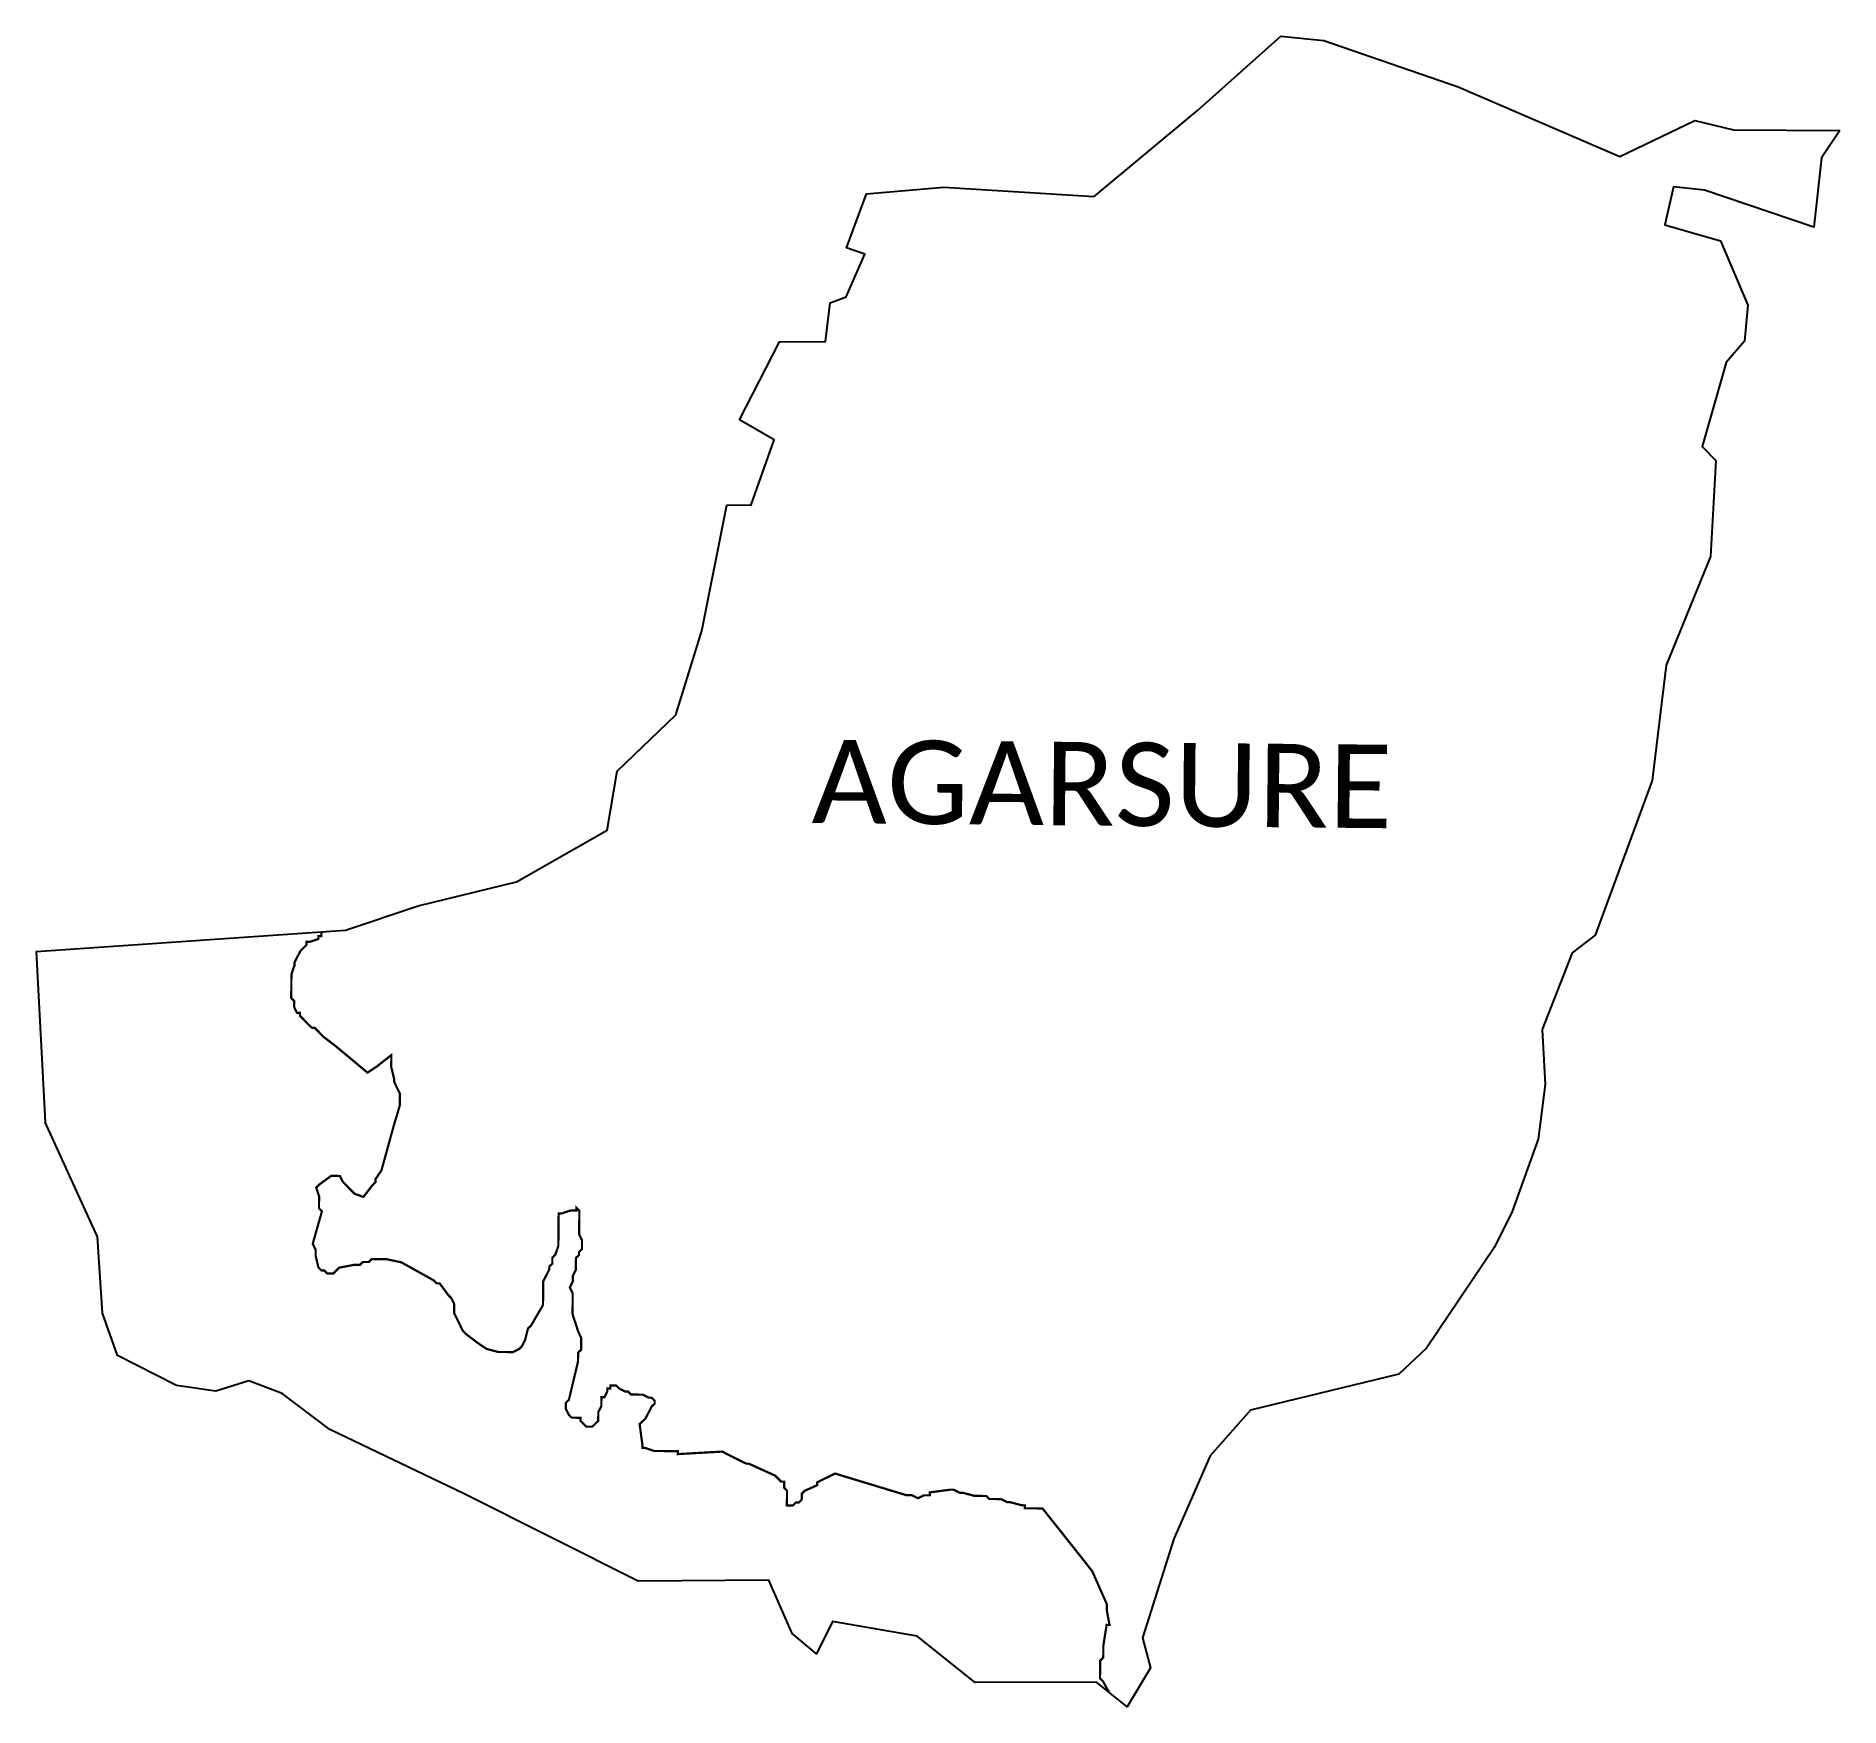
# Model space of a CAD drawing. Header units: metres. Extents: x 274922 to 277359, y 2072985 to 2075242.
import ezdxf

# ---------------------------------------------------------------- set-up
doc = ezdxf.new("R2010")
doc.units = ezdxf.units.M
for name, color, linetype in [('HAZARDS LINE', 1, 'Continuous'), ('village', 3, 'Continuous'), ('VILLAGE NAME', 250, 'Continuous')]:
    doc.layers.add(name, color=color, linetype=linetype)
doc.styles.get("Standard").update_dxf_attribs({"font": 'simplex.shx'})

msp = doc.modelspace()

# ---------------------------------------------------------------- linework, layer by layer
at = {"color": 3, "flags": 128}
msp.add_lwpolyline([(274921.9, 2074005.1), (274934, 2073774.4)], dxfattribs=at)
at = {"layer": 'HAZARDS LINE', "lineweight": 0}
msp.add_lwpolyline([(276371.5, 2073004.4, 3.01, 3.01, 0), (276363.3, 2073019.1, 3.01, 3.01, 0), (276359.3, 2073023.2, 3.01, 3.01, 0), (276359.6, 2073047.2, 3.01, 3.01, 0), (276363.7, 2073051.2, 3.01, 3.01, 0), (276363.8, 2073067.2, 3.01, 3.01, 0), (276368.2, 2073095.3, 3.01, 3.01, 0), (276372.2, 2073095.2, 3.01, 3.01, 0), (276368.4, 2073115.3, 3.01, 3.01, 0), (276368.5, 2073123.4, 3.01, 3.01, 0), (276348.9, 2073167.7, 3.01, 3.01, 0), (276333.1, 2073187.9, 3.01, 3.01, 0), (276281.6, 2073252.7, 3.01, 3.01, 0), (276257.6, 2073252.9, 3.01, 3.01, 0), (276257.6, 2073256.9, 3.01, 3.01, 0), (276253.6, 2073257, 3.01, 3.01, 0), (276237.6, 2073261.2, 3.01, 3.01, 0), (276233.6, 2073261.2, 3.01, 3.01, 0), (276225.6, 2073265.3, 3.01, 3.01, 0), (276209.6, 2073265.5, 3.01, 3.01, 0), (276205.6, 2073269.5, 3.01, 3.01, 0), (276189.6, 2073269.7, 3.01, 3.01, 0), (276173.6, 2073273.9, 3.01, 3.01, 0), (276169.5, 2073273.9, 3.01, 3.01, 0), (276161.6, 2073278, 3.01, 3.01, 0), (276157.6, 2073278.1, 3.01, 3.01, 0), (276129.4, 2073274.4, 3.01, 3.01, 0), (276129.4, 2073270.4, 3.01, 3.01, 0), (276121.4, 2073270.4, 3.01, 3.01, 0), (276113.3, 2073266.5, 3.01, 3.01, 0), (276105.3, 2073270.6, 3.01, 3.01, 0), (276097.3, 2073270.7, 3.01, 3.01, 0), (276001.4, 2073299.8, 3.01, 3.01, 0), (275977.2, 2073288, 3.01, 3.01, 0), (275977.1, 2073284, 3.01, 3.01, 0), (275960.4, 2073276.6, 3, 3, 0), (275956.4, 2073272.6, 3, 3, 0), (275956.3, 2073264.6, 3, 3, 0), (275952.3, 2073260.7, 3, 3, 0), (275948.3, 2073260.7, 3, 3, 0), (275944.2, 2073256.7, 3, 3, 0), (275936.3, 2073256.8, 3, 3, 0), (275936.4, 2073276.8, 3, 3, 0), (275932.5, 2073280.8, 3, 3, 0), (275932.5, 2073288.8, 3, 3, 0), (275928.5, 2073288.8, 3, 3, 0), (275920.6, 2073296.9, 3, 3, 0), (275884.8, 2073313.2, 3, 3, 0), (275880.8, 2073313.3, 3, 3, 0), (275848.9, 2073329.5, 3, 3, 0), (275788.9, 2073326.1, 3, 3, 0), (275789, 2073330.1, 3, 3, 0), (275757, 2073330.3, 3, 3, 0), (275745, 2073334.4, 3, 3, 0), (275741, 2073334.5, 3, 3, 0), (275741.1, 2073338.5, 3, 3, 0), (275737.3, 2073366.5, 3, 3, 0), (275745.4, 2073374.4, 3, 3, 0), (275753.5, 2073390.3, 3, 3, 0), (275757.6, 2073394.3, 3, 3, 0), (275757.6, 2073398.3, 3, 3, 0), (275753.6, 2073402.3, 3, 3, 0), (275749.6, 2073402.4, 3, 3, 0), (275741.7, 2073406.4, 3, 3, 0), (275725.7, 2073406.6, 3, 3, 0), (275721.7, 2073410.6, 3, 3, 0), (275717.7, 2073410.6, 3, 3, 0), (275709.8, 2073414.7, 3, 3, 0), (275705.8, 2073418.7, 3, 3, 0), (275697.8, 2073418.8, 3, 3, 0), (275697.8, 2073414.8, 3, 3, 0), (275693.8, 2073414.9, 3, 3, 0), (275693.7, 2073410.9, 3, 3, 0), (275689.7, 2073402.9, 3, 3, 0), (275685.7, 2073402.9, 3, 3, 0), (275685.6, 2073390.9, 3, 3, 0), (275681.5, 2073383, 3, 3, 0), (275681.4, 2073371, 3, 3, 0), (275673.3, 2073363.1, 3, 3, 0), (275665.3, 2073363.1, 3, 3, 0), (275657.4, 2073371.2, 3, 3, 0), (275657.4, 2073375.2, 3, 3, 0), (275645.5, 2073375.3, 3, 3, 0), (275641.5, 2073379.3, 3, 3, 0), (275637.6, 2073387.4, 3, 3, 0), (275637.6, 2073395.4, 3, 3, 0), (275641.7, 2073399.3, 3, 3, 0), (275654.1, 2073451.2, 3, 3, 0), (275654.2, 2073463.2, 3, 3, 0), (275658.2, 2073467.1, 3, 3, 0), (275658.4, 2073483.1, 3, 3, 0), (275654.5, 2073491.2, 3, 3, 0), (275646.7, 2073515.2, 3, 3, 0), (275646.9, 2073543.2, 3, 3, 0), (275643, 2073551.2, 3, 3, 0), (275647.1, 2073559.2, 3, 3, 0), (275647.1, 2073567.2, 3, 3, 0), (275651.2, 2073575.2, 3, 3, 0), (275651.3, 2073591.2, 3, 3, 0), (275655.4, 2073595.1, 3, 3, 0), (275655.4, 2073599.1, 3, 3, 0), (275659.4, 2073603.1, 3, 3, 0), (275659.5, 2073615.1, 3, 3, 0), (275655.6, 2073623.1, 3, 3, 0), (275655.9, 2073655.1, 3, 3, 0), (275651.9, 2073659.1, 3, 3, 0), (275651.9, 2073655.1, 3, 3, 0), (275643.9, 2073655.2, 3, 3, 0), (275631.9, 2073651.3, 3, 3, 0), (275627.9, 2073651.3, 3, 3, 0), (275627.5, 2073607.4, 3, 3, 0), (275623.4, 2073595.4, 3, 3, 0), (275619.4, 2073591.4, 3, 3, 0), (275619.3, 2073583.4, 3, 3, 0), (275615.3, 2073579.5, 3, 3, 0), (275615.2, 2073575.5, 3, 3, 0), (275611.2, 2073567.5, 3, 3, 0), (275607.1, 2073559.6, 3, 3, 0), (275606.8, 2073527.6, 3, 3, 0), (275590.6, 2073499.7, 3, 3, 0), (275586.5, 2073495.8, 3, 3, 0), (275582.4, 2073479.8, 3, 3, 0), (275578.3, 2073471.8, 3, 3, 0), (275574.3, 2073467.9, 3, 3, 0), (275566.3, 2073463.9, 3, 3, 0), (275546.3, 2073464.1, 3, 3, 0), (275530.3, 2073468.3, 3, 3, 0), (275518.4, 2073476.4, 3, 3, 0), (275502.5, 2073488.5, 3, 3, 0), (275498.6, 2073492.5, 3, 3, 0), (275494.6, 2073500.6, 3, 3, 0), (275486.8, 2073516.6, 3, 3, 0), (275486.9, 2073528.6, 3, 3, 0), (275483, 2073536.7, 3, 3, 0), (275479, 2073540.7, 3, 3, 0), (275467.1, 2073556.8, 3, 3, 0), (275463.1, 2073556.8, 3, 3, 0), (275459.2, 2073560.8, 3, 3, 0), (275415.4, 2073585.2, 3, 3, 0), (275395.5, 2073589.4, 3, 3, 0), (275375.5, 2073589.6, 3, 3, 0), (275371.4, 2073585.6, 3, 3, 0), (275363.5, 2073585.7, 3, 3, 0), (275359.4, 2073581.7, 3, 3, 0), (275351.4, 2073581.8, 3, 3, 0), (275331.4, 2073578, 3, 3, 0), (275323.3, 2073570, 3, 3, 0), (275315.3, 2073570.1, 3, 3, 0), (275311.4, 2073574.1, 3, 3, 0), (275307.4, 2073574.2, 3, 3, 0), (275303.4, 2073578.2, 3, 3, 0), (275299.6, 2073594.2, 3, 3, 0), (275299.6, 2073602.2, 3, 3, 0), (275295.7, 2073610.3, 3, 3, 0), (275308.1, 2073654.1, 3, 3, 0), (275304.1, 2073658.2, 3, 3, 0), (275304.3, 2073674.2, 3, 3, 0), (275300.4, 2073686.2, 3, 3, 0), (275304.4, 2073690.2, 3, 3, 0), (275320.5, 2073702, 3, 3, 0), (275332.5, 2073701.9, 3, 3, 0), (275336.4, 2073693.9, 3, 3, 0), (275352.3, 2073677.7, 3, 3, 0), (275364.2, 2073673.6, 3, 3, 0), (275376.4, 2073689.5, 3, 3, 0), (275380.4, 2073693.5, 3, 3, 0), (275380.4, 2073697.5, 3, 3, 0), (275388.5, 2073709.4, 3, 3, 0), (275405, 2073769.2, 3, 3, 0), (275413.3, 2073797.2, 3, 3, 0), (275413.4, 2073813.1, 3, 3, 0), (275405.6, 2073829.2, 3, 3, 0), (275405.6, 2073833.2, 3, 3, 0), (275401.7, 2073849.2, 3, 3, 0), (275401.9, 2073865.2, 3, 3, 0), (275381.7, 2073849.4, 3, 3, 0), (275369.7, 2073841.5, 3, 3, 0), (275326, 2073877.9, 3, 3, 0), (275310.1, 2073890, 3, 3, 0), (275298.3, 2073902.1, 3, 3, 0), (275294.3, 2073902.2, 3, 3, 0), (275286.3, 2073910.2, 3, 3, 0), (275282.4, 2073914.3, 3, 3, 0), (275278.4, 2073918.3, 3, 3, 0), (275278.4, 2073922.3, 3, 3, 0), (275274.4, 2073922.3, 3, 3, 0), (275270.5, 2073930.4, 3, 3, 0), (275270.6, 2073938.3, 3, 3, 0), (275266.6, 2073942.4, 3, 3, 0), (275266.9, 2073974.4, 3, 3, 0), (275271, 2073986.3, 3, 3, 0), (275271, 2073990.3, 3, 3, 0), (275279.2, 2074006.2, 3, 3, 0), (275287.2, 2074014.2, 3, 3, 0), (275287.3, 2074018.2, 3, 3, 0), (275291.3, 2074018.1, 3, 3, 0), (275303.3, 2074022, 3, 3, 0), (275303.3, 2074026, 3, 3, 0), (275307.3, 2074026, 3, 3, 0), (275307.4, 2074030, 3, 3, 0), (275308.3, 2074031.7, 3, 3, 0)], format="xyseb", dxfattribs=at)
at = {"layer": 'village', "color": 3, "true_color": 0x00ff00}
for points in [[(274921.9, 2074005.1, 0), (275339.8, 2074033.9, 0), (275438.2, 2074066.9, 0), (275570.9, 2074099.4, 0), (275693.4, 2074169.1, 0), (275706.8, 2074248.8, 0), (275786.3, 2074325.1, 0), (275821.5, 2074438.3, 0), (275855.3, 2074608.2, 0), (275888.1, 2074608.7, 0), (275918.9, 2074696.5, 0), (275872.4, 2074723.6, 0), (275926.5, 2074829.1, 0), (275988.4, 2074829.5, 0), (275994.9, 2074881.5, 0), (276016.2, 2074889.6, 0), (276041.5, 2074947.4, 0), (276016.8, 2074955.7, 0), (276043.7, 2075028.8, 0), (276148.4, 2075037.9, 0), (276351.2, 2075025.1, 0), (276490.8, 2075141.5, 0), (276603.8, 2075242, 0), (276661.9, 2075236.2, 0), (276843.4, 2075173.4, 0), (277061.8, 2075079.3, 0), (277162.8, 2075128, 0), (277215.1, 2075115.3, 0), (277358.9, 2075114.5, 0)], [(277358.9, 2075114.5, 0), (277334, 2075077.3, 0), (277323.6, 2074983.9, 0), (277175.9, 2075033.6, 0), (277134.3, 2075038.5, 0), (277122.5, 2074987.1, 0), (277197.6, 2074965.4, 0), (277234.4, 2074878.5, 0), (277230, 2074830, 0), (277205.3, 2074800.8, 0), (277173, 2074687.6, 0), (277191.4, 2074668.5, 0), (277184, 2074538.8, 0), (277124.3, 2074392.2, 0), (277105.1, 2074236.2, 0), (277028.3, 2074027.3, 0), (276997.1, 2074003.2, 0), (276956.7, 2073899.8, 0), (276960.9, 2073825.4, 0), (276951.2, 2073751.8, 0), (276916.1, 2073653.7, 0), (276892.3, 2073605.6, 0), (276800.3, 2073469.2, 0), (276763, 2073434.3, 0), (276562.7, 2073385.6, 0), (276508, 2073323.6, 0), (276459, 2073211.8, 0), (276416.8, 2073077.9, 0), (276427.5, 2073037.2, 0), (276396.2, 2072984.5, 0), (276354.5, 2073018.1, 0), (276190.8, 2073017.6, 0), (276112.4, 2073080.1, 0), (275997.7, 2073100.1, 0), (275976.3, 2073056.2, 0), (275943.3, 2073083.8, 0), (275912.1, 2073155.9, 0), (275735.3, 2073154.6, 0), (275500.2, 2073272.6, 0), (275318.6, 2073359.2, 0), (275254.3, 2073408, 0), (275209.3, 2073424.9, 0), (275164.7, 2073411.1, 0), (275111.4, 2073418.6, 0), (275032.1, 2073459.5, 0), (275011.8, 2073516.5, 0), (275004.9, 2073619.5, 0), (274934, 2073774.4, 0)]]:
    msp.add_polyline3d(points, dxfattribs=at)

# ---------------------------------------------------------------- texts
at = {"layer": 'VILLAGE NAME', "insert": (275970.5, 2074291.5), "char_height": 112.726, "attachment_point": 1, "rotation": 359.482}
msp.add_mtext_dynamic_manual_height_columns('{\\fCalibri|b0|i0|c0|p34;AGARSURE}', width=250.259, gutter_width=563.6, heights=[0], dxfattribs=at)

doc.saveas('drawing.dxf')
